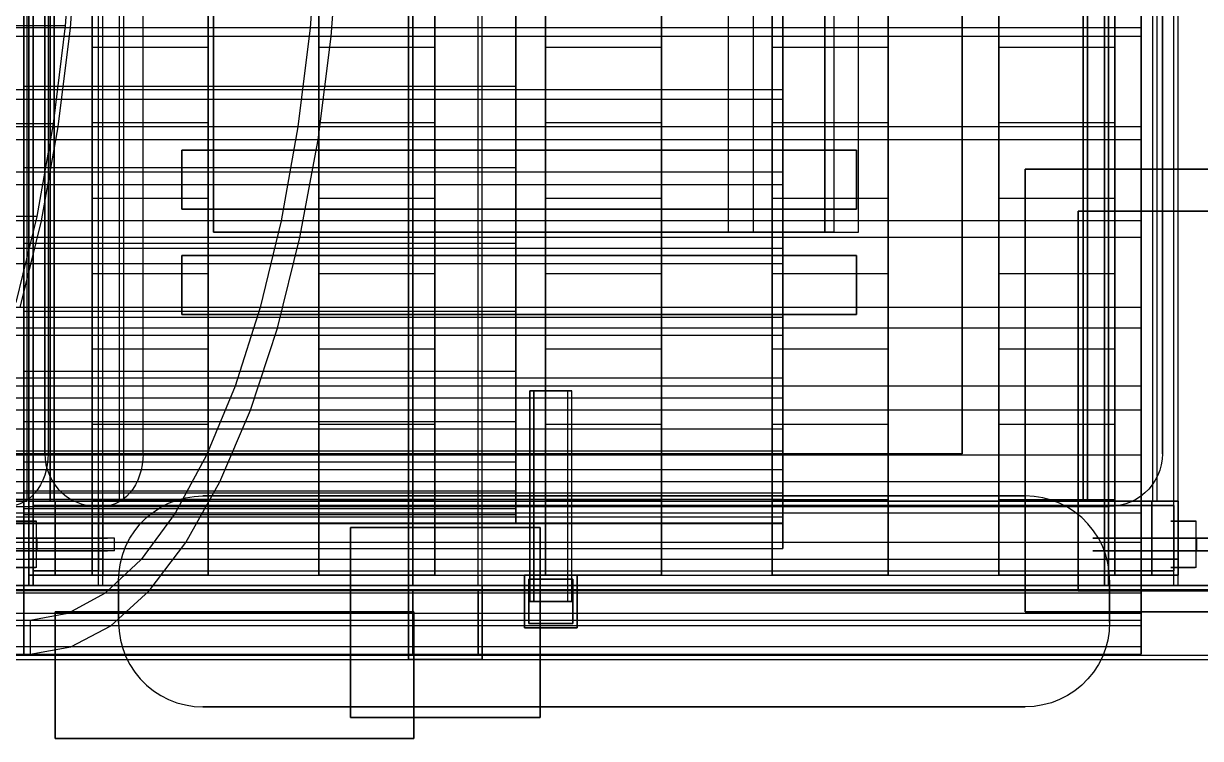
# Model space of a CAD drawing. Header units: millimetres. Extents: x -780 to 1354, y -435 to 425.
# Drawn here: x 0 to 558, y -435 to -96 of the extents above; entities that cross this region are included whole.
import ezdxf

# ---------------------------------------------------------------- set-up
doc = ezdxf.new("R2010")
doc.units = ezdxf.units.MM
for name, color, linetype in [('B01', 7, 'Continuous'), ('B11', 7, 'Continuous'), ('B210', 7, 'Continuous'), ('B310', 7, 'Continuous'), ('B400', 7, 'Continuous'), ('B410', 7, 'Continuous'), ('B50', 7, 'Continuous'), ('B51', 7, 'Continuous'), ('B61', 7, 'Continuous'), ('B62', 7, 'Continuous'), ('C1', 7, 'Continuous'), ('C2', 7, 'Continuous'), ('C40', 7, 'Continuous'), ('D00', 7, 'Continuous'), ('D10', 7, 'Continuous'), ('D20', 7, 'Continuous'), ('D21', 7, 'Continuous'), ('D22', 7, 'Continuous'), ('D23', 7, 'Continuous'), ('E09', 7, 'Continuous'), ('E10', 7, 'Continuous'), ('E11', 7, 'Continuous'), ('EH0', 7, 'Continuous'), ('EH3', 7, 'Continuous'), ('H000', 7, 'Continuous'), ('H010', 7, 'Continuous'), ('H100', 7, 'Continuous'), ('H110', 7, 'Continuous'), ('R021', 7, 'Continuous'), ('R200', 7, 'Continuous'), ('S010', 7, 'Continuous'), ('S020', 7, 'Continuous'), ('S021', 7, 'Continuous'), ('S1000', 7, 'Continuous'), ('S1001', 7, 'Continuous'), ('S1002', 7, 'Continuous'), ('S1003', 7, 'Continuous'), ('S1004', 7, 'Continuous'), ('S200', 7, 'Continuous')]:
    doc.layers.add(name, color=color, linetype=linetype)

msp = doc.modelspace()

# ---------------------------------------------------------------- linework, layer by layer
at = {"layer": 'B01'}
for points in [[(1280, -362.5), (-780, -362.5)], [(-780, -362.5), (1280, -362.5)], [(1280, -364.5), (-780, -364.5)], [(-780, -364.5), (1280, -364.5)], [(-780, -395.5), (1280, -395.5)], [(-780, -395.5), (1280, -395.5)], [(-780, -397.5), (1280, -397.5)], [(-780, -397.5), (1280, -397.5)]]:
    msp.add_lwpolyline(points, dxfattribs=at)
at = {"layer": 'B11'}
for points in [[(182.5, 362.5), (182.5, -362.5)], [(182.5, -362.5), (182.5, 362.5)], [(184.5, 362.5), (184.5, -362.5)], [(184.5, -362.5), (184.5, 362.5)], [(215.5, -362.5), (215.5, 362.5)], [(215.5, -362.5), (215.5, 362.5)], [(217.5, -362.5), (217.5, 362.5)], [(217.5, -362.5), (217.5, 362.5)], [(182.5, -362.5), (182.5, -362.5)], [(182.5, -362.5), (217.5, -362.5)], [(217.5, -362.5), (182.5, -362.5)], [(184.5, -362.5), (215.5, -362.5)], [(215.5, -362.5), (184.5, -362.5)], [(184.5, -362.5), (184.5, -362.5)], [(215.5, -362.5), (215.5, -362.5)], [(217.5, -362.5), (217.5, -362.5)]]:
    msp.add_lwpolyline(points, dxfattribs=at)
at = {"layer": 'B210'}
for points in [[(182.5, -362.5), (182.5, -362.5)], [(217.5, -362.5), (182.5, -362.5)], [(182.5, -362.5), (217.5, -362.5)], [(182.5, -362.5), (182.5, -397.5)], [(182.5, -397.5), (182.5, -362.5)], [(217.5, -362.5), (217.5, -362.5)], [(217.5, -397.5), (217.5, -362.5)], [(217.5, -362.5), (217.5, -397.5)], [(184.5, -364.5), (184.5, -364.5)], [(184.5, -395.5), (184.5, -364.5)], [(184.5, -364.5), (184.5, -395.5)], [(184.5, -364.5), (215.5, -364.5)], [(215.5, -364.5), (184.5, -364.5)], [(215.5, -364.5), (215.5, -364.5)], [(215.5, -364.5), (215.5, -395.5)], [(215.5, -395.5), (215.5, -364.5)], [(184.5, -395.5), (184.5, -395.5)], [(215.5, -395.5), (184.5, -395.5)], [(184.5, -395.5), (215.5, -395.5)], [(215.5, -395.5), (215.5, -395.5)], [(182.5, -397.5), (182.5, -397.5)], [(182.5, -397.5), (217.5, -397.5)], [(217.5, -397.5), (182.5, -397.5)], [(217.5, -397.5), (217.5, -397.5)]]:
    msp.add_lwpolyline(points, dxfattribs=at)
at = {"layer": 'B310'}
for points in [[(155, -425), (155, -335)], [(155, -335), (155, -335)], [(155, -335), (155, -425)], [(245, -335), (155, -335)], [(155, -335), (245, -335)], [(245, -335), (245, -425)], [(245, -335), (245, -335)], [(245, -425), (245, -335)], [(155, -425), (155, -425)], [(155, -425), (245, -425)], [(245, -425), (155, -425)], [(245, -425), (245, -425)]]:
    msp.add_lwpolyline(points, dxfattribs=at)
at = {"layer": 'B400'}
for points in [[(2.5, -322.5), (2.5, -322.5)], [(37.5, -322.5), (2.5, -322.5)], [(2.5, -322.5), (37.5, -322.5)], [(2.5, -322.5), (2.5, -357.5)], [(2.5, -357.5), (2.5, -322.5)], [(37.5, -322.5), (37.5, -322.5)], [(37.5, -357.5), (37.5, -322.5)], [(37.5, -322.5), (37.5, -357.5)], [(4.5, -324.5), (4.5, -324.5)], [(4.5, -355.5), (4.5, -324.5)], [(4.5, -324.5), (4.5, -355.5)], [(4.5, -324.5), (35.5, -324.5)], [(35.5, -324.5), (4.5, -324.5)], [(35.5, -324.5), (35.5, -324.5)], [(35.5, -324.5), (35.5, -355.5)], [(35.5, -355.5), (35.5, -324.5)], [(4.5, -355.5), (4.5, -355.5)], [(35.5, -355.5), (4.5, -355.5)], [(4.5, -355.5), (35.5, -355.5)], [(35.5, -355.5), (35.5, -355.5)], [(2.5, -357.5), (2.5, -357.5)], [(2.5, -357.5), (37.5, -357.5)], [(37.5, -357.5), (2.5, -357.5)], [(37.5, -357.5), (37.5, -357.5)]]:
    msp.add_lwpolyline(points, dxfattribs=at)
at = {"layer": 'B410'}
for points in [[(512.5, -322.5), (512.5, -322.5)], [(547.5, -322.5), (512.5, -322.5)], [(512.5, -322.5), (547.5, -322.5)], [(512.5, -322.5), (512.5, -357.5)], [(512.5, -357.5), (512.5, -322.5)], [(547.5, -322.5), (547.5, -322.5)], [(547.5, -357.5), (547.5, -322.5)], [(547.5, -322.5), (547.5, -357.5)], [(514.5, -324.5), (514.5, -324.5)], [(514.5, -355.5), (514.5, -324.5)], [(514.5, -324.5), (514.5, -355.5)], [(514.5, -324.5), (545.5, -324.5)], [(545.5, -324.5), (514.5, -324.5)], [(545.5, -324.5), (545.5, -324.5)], [(545.5, -324.5), (545.5, -355.5)], [(545.5, -355.5), (545.5, -324.5)], [(514.5, -355.5), (514.5, -355.5)], [(545.5, -355.5), (514.5, -355.5)], [(514.5, -355.5), (545.5, -355.5)], [(545.5, -355.5), (545.5, -355.5)], [(512.5, -357.5), (512.5, -357.5)], [(512.5, -357.5), (547.5, -357.5)], [(547.5, -357.5), (512.5, -357.5)], [(547.5, -357.5), (547.5, -357.5)]]:
    msp.add_lwpolyline(points, dxfattribs=at)
at = {"layer": 'B50'}
for points in [[(2.5, 350), (2.5, -350)], [(2.5, -350), (2.5, 350)], [(4.5, 350), (4.5, -350)], [(4.5, -350), (4.5, 350)], [(35.5, -350), (35.5, 350)], [(35.5, -350), (35.5, 350)], [(37.5, -350), (37.5, 350)], [(37.5, -350), (37.5, 350)], [(2.5, -350), (2.5, -350)], [(2.5, -350), (37.5, -350)], [(37.5, -350), (2.5, -350)], [(4.5, -350), (35.5, -350)], [(35.5, -350), (4.5, -350)], [(4.5, -350), (4.5, -350)], [(35.5, -350), (35.5, -350)], [(37.5, -350), (37.5, -350)]]:
    msp.add_lwpolyline(points, dxfattribs=at)
at = {"layer": 'B51'}
for points in [[(512.5, 350), (512.5, -350)], [(512.5, -350), (512.5, 350)], [(514.5, 350), (514.5, -350)], [(514.5, -350), (514.5, 350)], [(545.5, -350), (545.5, 350)], [(545.5, -350), (545.5, 350)], [(547.5, -350), (547.5, 350)], [(547.5, -350), (547.5, 350)], [(512.5, -350), (512.5, -350)], [(512.5, -350), (547.5, -350)], [(547.5, -350), (512.5, -350)], [(514.5, -350), (545.5, -350)], [(545.5, -350), (514.5, -350)], [(514.5, -350), (514.5, -350)], [(545.5, -350), (545.5, -350)], [(547.5, -350), (547.5, -350)]]:
    msp.add_lwpolyline(points, dxfattribs=at)
at = {"layer": 'B61'}
for points in [[(2.5, 362.5), (2.5, -362.5)], [(2.5, -362.5), (2.5, 362.5)], [(4.5, 362.5), (4.5, -362.5)], [(4.5, -362.5), (4.5, 362.5)], [(35.5, -362.5), (35.5, 362.5)], [(35.5, -362.5), (35.5, 362.5)], [(37.5, -362.5), (37.5, 362.5)], [(37.5, -362.5), (37.5, 362.5)], [(2.5, -362.5), (2.5, -362.5)], [(2.5, -362.5), (37.5, -362.5)], [(37.5, -362.5), (2.5, -362.5)], [(4.5, -362.5), (35.5, -362.5)], [(35.5, -362.5), (4.5, -362.5)], [(4.5, -362.5), (4.5, -362.5)], [(35.5, -362.5), (35.5, -362.5)], [(37.5, -362.5), (37.5, -362.5)]]:
    msp.add_lwpolyline(points, dxfattribs=at)
at = {"layer": 'B62'}
for points in [[(512.5, 362.5), (512.5, -362.5)], [(512.5, -362.5), (512.5, 362.5)], [(514.5, 362.5), (514.5, -362.5)], [(514.5, -362.5), (514.5, 362.5)], [(545.5, -362.5), (545.5, 362.5)], [(545.5, -362.5), (545.5, 362.5)], [(547.5, -362.5), (547.5, 362.5)], [(547.5, -362.5), (547.5, 362.5)], [(512.5, -362.5), (512.5, -362.5)], [(512.5, -362.5), (547.5, -362.5)], [(547.5, -362.5), (512.5, -362.5)], [(514.5, -362.5), (545.5, -362.5)], [(545.5, -362.5), (514.5, -362.5)], [(514.5, -362.5), (514.5, -362.5)], [(545.5, -362.5), (545.5, -362.5)], [(547.5, -362.5), (547.5, -362.5)]]:
    msp.add_lwpolyline(points, dxfattribs=at)
at = {"layer": 'C1'}
for points in [[(139.37, -49.47), (135.86, -98.09)], [(145.8, -102.23), (149.57, -51.56)], [(135.86, -98.09), (-377.39, -98.09)], [(135.86, -98.09), (130.08, -145.04)], [(145.8, -102.23), (-367.45, -102.23)], [(139.58, -151.16), (145.8, -102.23)], [(130.08, -145.04), (-383.17, -145.04)], [(130.08, -145.04), (122.12, -189.5)], [(139.58, -151.16), (-373.67, -151.16)], [(131.03, -197.5), (139.58, -151.16)], [(122.12, -189.5), (-391.13, -189.5)], [(122.12, -189.5), (112.13, -230.72)], [(131.03, -197.5), (-382.22, -197.5)], [(120.29, -240.46), (131.03, -197.5)], [(112.13, -230.72), (-401.12, -230.72)], [(112.13, -230.72), (100.26, -267.99)], [(120.29, -240.46), (-392.96, -240.46)], [(107.53, -279.31), (120.29, -240.46)], [(100.26, -267.99), (-412.99, -267.99)], [(100.26, -267.99), (86.73, -300.68)], [(107.53, -279.31), (-405.72, -279.31)], [(93, -313.37), (107.53, -279.31)], [(86.73, -300.68), (-426.52, -300.68)], [(86.73, -300.68), (71.77, -328.22)], [(93, -313.37), (-420.25, -313.37)], [(76.92, -342.08), (93, -313.37)], [(71.77, -328.22), (-441.48, -328.22)], [(71.77, -328.22), (55.64, -350.15)], [(76.92, -342.08), (-436.33, -342.08)], [(59.57, -364.93), (76.92, -342.08)], [(55.64, -350.15), (-457.61, -350.15)], [(55.64, -350.15), (38.6, -366.09)], [(38.6, -366.09), (-474.65, -366.09)], [(59.57, -364.93), (-453.68, -364.93)], [(38.6, -366.09), (20.95, -375.76)], [(41.26, -381.54), (59.57, -364.93)], [(3, -379), (-510.25, -379)], [(20.95, -375.76), (-492.3, -375.76)], [(20.95, -375.76), (3, -379)], [(3, -379), (3, -395)], [(41.26, -381.54), (-471.99, -381.54)], [(22.29, -391.62), (41.26, -381.54)], [(-510.25, -395), (3, -395)], [(22.29, -391.62), (-490.96, -391.62)], [(3, -395), (22.29, -391.62)]]:
    msp.add_lwpolyline(points, dxfattribs=at)
at = {"layer": 'C2'}
for points in [[(0, -98.09), (0, -49.47)], [(530, -49.47), (530, -98.09)], [(0, -51.56), (0, -102.23)], [(530, -102.23), (530, -51.56)], [(530, -98.09), (0, -98.09)], [(0, -145.04), (0, -98.09)], [(530, -98.09), (530, -145.04)], [(530, -102.23), (0, -102.23)], [(0, -102.23), (0, -151.16)], [(530, -151.16), (530, -102.23)], [(530, -145.04), (0, -145.04)], [(0, -189.5), (0, -145.04)], [(530, -145.04), (530, -189.5)], [(530, -151.16), (0, -151.16)], [(0, -151.16), (0, -197.5)], [(530, -197.5), (530, -151.16)], [(530, -189.5), (0, -189.5)], [(0, -230.72), (0, -189.5)], [(530, -189.5), (530, -230.72)], [(530, -197.5), (0, -197.5)], [(0, -197.5), (0, -240.46)], [(530, -240.46), (530, -197.5)], [(530, -230.72), (0, -230.72)], [(0, -267.99), (0, -230.72)], [(530, -230.72), (530, -267.99)], [(530, -240.46), (0, -240.46)], [(0, -240.46), (0, -279.31)], [(530, -279.31), (530, -240.46)], [(530, -267.99), (0, -267.99)], [(0, -300.68), (0, -267.99)], [(530, -267.99), (530, -300.68)], [(530, -279.31), (0, -279.31)], [(0, -279.31), (0, -313.37)], [(530, -313.37), (530, -279.31)], [(530, -300.68), (0, -300.68)], [(0, -328.22), (0, -300.68)], [(530, -300.68), (530, -328.22)], [(530, -313.37), (0, -313.37)], [(0, -313.37), (0, -342.08)], [(530, -342.08), (530, -313.37)], [(530, -328.22), (0, -328.22)], [(0, -350.15), (0, -328.22)], [(530, -328.22), (530, -350.15)], [(530, -342.08), (0, -342.08)], [(0, -342.08), (0, -364.93)], [(530, -364.93), (530, -342.08)], [(530, -350.15), (0, -350.15)], [(0, -366.09), (0, -350.15)], [(530, -350.15), (530, -366.09)], [(530, -364.93), (0, -364.93)], [(0, -364.93), (0, -381.54)], [(530, -366.09), (0, -366.09)], [(0, -375.76), (0, -366.09)], [(530, -381.54), (530, -364.93)], [(530, -366.09), (530, -375.76)], [(530, -375.76), (0, -375.76)], [(0, -379), (0, -375.76)], [(530, -379), (0, -379)], [(0, -395), (0, -379)], [(530, -375.76), (530, -379)], [(530, -379), (530, -395)], [(530, -381.54), (0, -381.54)], [(0, -381.54), (0, -391.62)], [(530, -391.62), (530, -381.54)], [(530, -391.62), (0, -391.62)], [(0, -391.62), (0, -395)], [(0, -395), (530, -395)], [(530, -395), (530, -391.62)]]:
    msp.add_lwpolyline(points, dxfattribs=at)
at = {"layer": 'C40'}
for points in [[(45, -360), (45.22, -355.82), (45.87, -351.68), (46.96, -347.64), (48.46, -343.73), (50.36, -340), (52.64, -336.49), (55.27, -333.23), (58.23, -330.27), (61.49, -327.64), (65, -325.36), (68.73, -323.46), (72.64, -321.96), (76.68, -320.87), (80.82, -320.22), (85, -320)], [(45, -360), (45.22, -355.82), (45.87, -351.68), (46.96, -347.64), (48.46, -343.73), (50.36, -340), (52.64, -336.49), (55.27, -333.23), (58.23, -330.27), (61.49, -327.64), (65, -325.36), (68.73, -323.46), (72.64, -321.96), (76.68, -320.87), (80.82, -320.22), (85, -320)], [(475, -320), (85, -320)], [(85, -320), (85, -320)], [(85, -320), (475, -320)], [(515, -360), (514.78, -355.82), (514.13, -351.68), (513.04, -347.64), (511.54, -343.73), (509.64, -340), (507.36, -336.49), (504.73, -333.23), (501.77, -330.27), (498.51, -327.64), (495, -325.36), (491.27, -323.46), (487.36, -321.96), (483.32, -320.87), (479.18, -320.22), (475, -320)], [(515, -360), (514.78, -355.82), (514.13, -351.68), (513.04, -347.64), (511.54, -343.73), (509.64, -340), (507.36, -336.49), (504.73, -333.23), (501.77, -330.27), (498.51, -327.64), (495, -325.36), (491.27, -323.46), (487.36, -321.96), (483.32, -320.87), (479.18, -320.22), (475, -320)], [(475, -320), (475, -320)], [(45, -380), (45, -360)], [(45, -360), (45, -360)], [(45, -360), (45, -380)], [(515, -380), (515, -360)], [(515, -360), (515, -380)], [(515, -360), (515, -360)], [(45, -380), (45, -380)], [(45, -380), (45.22, -384.18), (45.87, -388.32), (46.96, -392.36), (48.46, -396.27), (50.36, -400), (52.64, -403.51), (55.27, -406.77), (58.23, -409.73), (61.49, -412.36), (65, -414.64), (68.73, -416.54), (72.64, -418.04), (76.68, -419.13), (80.82, -419.78), (85, -420)], [(45, -380), (45.22, -384.18), (45.87, -388.32), (46.96, -392.36), (48.46, -396.27), (50.36, -400), (52.64, -403.51), (55.27, -406.77), (58.23, -409.73), (61.49, -412.36), (65, -414.64), (68.73, -416.54), (72.64, -418.04), (76.68, -419.13), (80.82, -419.78), (85, -420)], [(515, -380), (514.78, -384.18), (514.13, -388.32), (513.04, -392.36), (511.54, -396.27), (509.64, -400), (507.36, -403.51), (504.73, -406.77), (501.77, -409.73), (498.51, -412.36), (495, -414.64), (491.27, -416.54), (487.36, -418.04), (483.32, -419.13), (479.18, -419.78), (475, -420)], [(515, -380), (514.78, -384.18), (514.13, -388.32), (513.04, -392.36), (511.54, -396.27), (509.64, -400), (507.36, -403.51), (504.73, -406.77), (501.77, -409.73), (498.51, -412.36), (495, -414.64), (491.27, -416.54), (487.36, -418.04), (483.32, -419.13), (479.18, -419.78), (475, -420)], [(515, -380), (515, -380)], [(85, -420), (475, -420)], [(85, -420), (85, -420)], [(475, -420), (85, -420)], [(475, -420), (475, -420)]]:
    msp.add_lwpolyline(points, dxfattribs=at)
at = {"layer": 'D00'}
for points in [[(237.5, -357.5), (237.5, -357.5)], [(262.5, -357.5), (237.5, -357.5)], [(237.5, -357.5), (262.5, -357.5)], [(237.5, -357.5), (237.5, -382.5)], [(237.5, -382.5), (237.5, -357.5)], [(239.5, -359.5), (239.5, -359.5)], [(239.5, -380.5), (239.5, -359.5)], [(239.5, -359.5), (239.5, -380.5)], [(239.5, -359.5), (260.5, -359.5)], [(260.5, -359.5), (239.5, -359.5)], [(260.5, -359.5), (260.5, -359.5)], [(260.5, -359.5), (260.5, -380.5)], [(260.5, -380.5), (260.5, -359.5)], [(262.5, -357.5), (262.5, -357.5)], [(262.5, -382.5), (262.5, -357.5)], [(262.5, -357.5), (262.5, -382.5)], [(237.5, -382.5), (237.5, -382.5)], [(237.5, -382.5), (262.5, -382.5)], [(262.5, -382.5), (237.5, -382.5)], [(239.5, -380.5), (239.5, -380.5)], [(260.5, -380.5), (239.5, -380.5)], [(239.5, -380.5), (260.5, -380.5)], [(260.5, -380.5), (260.5, -380.5)], [(262.5, -382.5), (262.5, -382.5)]]:
    msp.add_lwpolyline(points, dxfattribs=at)
at = {"layer": 'D10'}
for points in [[(240, -270.1), (240, -370)], [(240, -370), (240, -270.1)], [(240, -270.1), (240, -270.1)], [(260, -270.1), (240, -270.1)], [(240, -270.1), (260, -270.1)], [(242, -270.1), (242, -370)], [(258, -270.1), (242, -270.1)], [(242, -370), (242, -270.1)], [(242, -270.1), (258, -270.1)], [(242, -270.1), (242, -270.1)], [(258, -370), (258, -270.1)], [(258, -370), (258, -270.1)], [(258, -270.1), (258, -270.1)], [(260, -370), (260, -270.1)], [(260, -370), (260, -270.1)], [(260, -270.1), (260, -270.1)], [(240, -370), (240, -370)], [(240, -370), (260, -370)], [(260, -370), (240, -370)], [(242, -370), (258, -370)], [(258, -370), (242, -370)], [(242, -370), (242, -370)], [(258, -370), (258, -370)], [(260, -370), (260, -370)]]:
    msp.add_lwpolyline(points, dxfattribs=at)
at = {"layer": 'D20'}
for points in [[(445, -300), (445, 300)], [(445, 300), (445, -300)], [(75, -184), (75, -156)], [(75, -156), (395, -156)], [(75, -156), (75, -184)], [(395, -156), (75, -156)], [(75, -156), (75, -156)], [(395, -156), (395, -184)], [(395, -184), (395, -156)], [(395, -156), (395, -156)], [(395, -184), (75, -184)], [(75, -184), (395, -184)], [(75, -184), (75, -184)], [(395, -184), (395, -184)], [(75, -234), (75, -206)], [(75, -206), (395, -206)], [(75, -206), (75, -234)], [(395, -206), (75, -206)], [(75, -206), (75, -206)], [(395, -206), (395, -234)], [(395, -234), (395, -206)], [(395, -206), (395, -206)], [(395, -234), (75, -234)], [(75, -234), (395, -234)], [(75, -234), (75, -234)], [(395, -234), (395, -234)], [(-15, -300), (445, -300)], [(445, -300), (-15, -300)], [(445, -300), (445, -300)]]:
    msp.add_lwpolyline(points, dxfattribs=at)
at = {"layer": 'D21'}
for points in [[(90, -195), (90, 195)], [(90, 195), (90, -195)], [(380, 195), (380, -195)], [(380, -195), (380, 195)], [(90, -195), (90, -195)], [(90, -195), (380, -195)], [(380, -195), (90, -195)], [(380, -195), (380, -195)]]:
    msp.add_lwpolyline(points, dxfattribs=at)
at = {"layer": 'D22'}
for points in [[(334.23, -195), (334.23, 195)], [(345.97, 195), (345.97, -195)], [(384.13, 195), (384.13, -195)], [(395.87, -195), (395.87, 195)], [(384.13, -195), (334.23, -195)], [(345.97, -195), (334.23, -195)], [(345.97, -195), (395.87, -195)], [(384.13, -195), (395.87, -195)]]:
    msp.add_lwpolyline(points, dxfattribs=at)
at = {"layer": 'D23'}
for points in [[(360, -86.19), (360, -127.43)], [(360, -132.03), (360, -89.29)], [(360, -127.43), (-20, -127.43)], [(360, -127.43), (360, -166.5)], [(360, -132.03), (-20, -132.03)], [(360, -172.5), (360, -132.03)], [(360, -166.5), (-20, -166.5)], [(360, -166.5), (360, -202.72)], [(360, -172.5), (-20, -172.5)], [(360, -210.02), (360, -172.5)], [(360, -202.72), (-20, -202.72)], [(360, -202.72), (360, -235.47)], [(360, -210.02), (-20, -210.02)], [(360, -243.95), (360, -210.02)], [(360, -235.47), (-20, -235.47)], [(360, -235.47), (360, -264.19)], [(360, -243.95), (-20, -243.95)], [(360, -273.71), (360, -243.95)], [(360, -264.19), (-20, -264.19)], [(360, -264.19), (360, -288.39)], [(360, -273.71), (-20, -273.71)], [(360, -298.78), (360, -273.71)], [(360, -288.39), (-20, -288.39)], [(360, -288.39), (360, -307.65)], [(360, -298.78), (-20, -298.78)], [(360, -318.74), (360, -298.78)], [(360, -307.65), (-20, -307.65)], [(360, -307.65), (360, -321.65)], [(360, -318.74), (-20, -318.74)], [(360, -321.65), (-20, -321.65)], [(360, -333.24), (360, -318.74)], [(360, -321.65), (360, -330.15)], [(360, -330.15), (-20, -330.15)], [(360, -333), (-20, -333)], [(360, -333.24), (-20, -333.24)], [(360, -330.15), (360, -333)], [(360, -333), (360, -345)], [(360, -342.05), (360, -333.24)], [(360, -342.05), (-20, -342.05)], [(-20, -345), (360, -345)], [(360, -345), (360, -342.05)]]:
    msp.add_lwpolyline(points, dxfattribs=at)
at = {"layer": 'E09'}
for points in [[(475, -375), (475, -165)], [(475, -165), (475, -165)], [(475, -165), (475, -375)], [(825, -165), (475, -165)], [(475, -165), (825, -165)], [(475, -375), (475, -375)], [(475, -375), (825, -375)], [(825, -375), (475, -375)]]:
    msp.add_lwpolyline(points, dxfattribs=at)
at = {"layer": 'E10'}
for points in [[(500, -365), (500, -185)], [(500, -185), (500, -185)], [(500, -185), (500, -365)], [(800, -185), (500, -185)], [(500, -185), (800, -185)], [(500, -365), (500, -365)], [(500, -365), (800, -365)], [(800, -365), (500, -365)]]:
    msp.add_lwpolyline(points, dxfattribs=at)
at = {"layer": 'E11'}
for points in [[(15, -435), (15, -375)], [(15, -375), (15, -375)], [(15, -375), (15, -435)], [(185, -375), (15, -375)], [(15, -375), (185, -375)], [(185, -375), (185, -435)], [(185, -375), (185, -375)], [(185, -435), (185, -375)], [(15, -435), (15, -435)], [(15, -435), (185, -435)], [(185, -435), (15, -435)], [(185, -435), (185, -435)]]:
    msp.add_lwpolyline(points, dxfattribs=at)
at = {"layer": 'EH0'}
for points in [[(23.09, -48.95), (19.65, -97.06)], [(22.13, -98.09), (25.64, -49.47)], [(19.65, -97.06), (-303.26, -97.06)], [(22.13, -98.09), (-300.78, -98.09)], [(19.65, -97.06), (13.97, -143.51)], [(16.35, -145.04), (22.13, -98.09)], [(13.97, -143.51), (-308.94, -143.51)], [(16.35, -145.04), (-306.56, -145.04)], [(13.97, -143.51), (6.16, -187.5)], [(8.39, -189.5), (16.35, -145.04)], [(6.16, -187.5), (-316.75, -187.5)], [(8.39, -189.5), (-314.52, -189.5)], [(6.16, -187.5), (-3.65, -228.29)], [(-1.61, -230.72), (8.39, -189.5)]]:
    msp.add_lwpolyline(points, dxfattribs=at)
at = {"layer": 'EH3'}
for points in [[(0, -125.9), (0, -85.15)], [(0, -86.19), (0, -127.43)], [(233.36, -85.15), (233.36, -125.9)], [(233.36, -127.43), (233.36, -86.19)], [(233.36, -125.9), (0, -125.9)], [(0, -164.5), (0, -125.9)], [(233.36, -127.43), (0, -127.43)], [(0, -127.43), (0, -166.5)], [(233.36, -125.9), (233.36, -164.5)], [(233.36, -166.5), (233.36, -127.43)], [(233.36, -164.5), (0, -164.5)], [(0, -200.28), (0, -164.5)], [(233.36, -166.5), (0, -166.5)], [(0, -166.5), (0, -202.72)], [(233.36, -164.5), (233.36, -200.28)], [(233.36, -202.72), (233.36, -166.5)], [(233.36, -200.28), (0, -200.28)], [(0, -232.64), (0, -200.28)], [(233.36, -200.28), (233.36, -232.64)], [(233.36, -202.72), (0, -202.72)], [(0, -202.72), (0, -235.47)], [(233.36, -235.47), (233.36, -202.72)], [(233.36, -232.64), (0, -232.64)], [(0, -261.01), (0, -232.64)], [(233.36, -232.64), (233.36, -261.01)], [(233.36, -235.47), (0, -235.47)], [(0, -235.47), (0, -264.19)], [(233.36, -264.19), (233.36, -235.47)], [(233.36, -261.01), (0, -261.01)], [(0, -284.92), (0, -261.01)], [(233.36, -261.01), (233.36, -284.92)], [(233.36, -264.19), (0, -264.19)], [(0, -264.19), (0, -288.39)], [(233.36, -288.39), (233.36, -264.19)], [(233.36, -284.92), (0, -284.92)], [(0, -303.96), (0, -284.92)], [(233.36, -288.39), (0, -288.39)], [(0, -288.39), (0, -307.65)], [(233.36, -284.92), (233.36, -303.96)], [(233.36, -307.65), (233.36, -288.39)], [(233.36, -303.96), (0, -303.96)], [(0, -317.79), (0, -303.96)], [(233.36, -303.96), (233.36, -317.79)], [(233.36, -307.65), (0, -307.65)], [(0, -307.65), (0, -321.65)], [(233.36, -321.65), (233.36, -307.65)], [(233.36, -317.79), (0, -317.79)], [(0, -326.19), (0, -317.79)], [(233.36, -317.79), (233.36, -326.19)], [(233.36, -321.65), (0, -321.65)], [(0, -321.65), (0, -330.15)], [(233.36, -330.15), (233.36, -321.65)], [(233.36, -326.19), (0, -326.19)], [(0, -329), (0, -326.19)], [(233.36, -329), (0, -329)], [(0, -333), (0, -329)], [(233.36, -326.19), (233.36, -329)], [(233.36, -329), (233.36, -333)], [(233.36, -330.15), (0, -330.15)], [(0, -330.15), (0, -333)], [(0, -333), (233.36, -333)], [(233.36, -333), (233.36, -330.15)]]:
    msp.add_lwpolyline(points, dxfattribs=at)
at = {"layer": 'H000'}
for points in [[(43, -340), (39.73, -340), (30.41, -340), (16.46, -340), (0, -340), (-16.46, -340), (-30.41, -340), (-39.73, -340), (-43, -340), (-39.73, -340), (-30.41, -340), (-16.46, -340), (0, -340), (16.46, -340), (30.41, -340), (39.73, -340)], [(6.2, -340), (5.73, -340), (4.38, -340), (2.37, -340), (0, -340), (-2.37, -340), (-4.38, -340), (-5.73, -340), (-6.2, -340), (-5.73, -340), (-4.38, -340), (-2.37, -340), (0, -340), (2.37, -340), (4.38, -340), (5.73, -340)], [(6.2, -340), (6.2, -346)], [(43, -346), (43, -340)], [(43, -346), (39.73, -346), (30.41, -346), (16.46, -346), (0, -346), (-16.46, -346), (-30.41, -346), (-39.73, -346), (-43, -346), (-39.73, -346), (-30.41, -346), (-16.46, -346), (0, -346), (16.46, -346), (30.41, -346), (39.73, -346)], [(6.2, -346), (5.73, -346), (4.38, -346), (2.37, -346), (0, -346), (-2.37, -346), (-4.38, -346), (-5.73, -346), (-6.2, -346), (-5.73, -346), (-4.38, -346), (-2.37, -346), (0, -346), (2.37, -346), (4.38, -346), (5.73, -346)]]:
    msp.add_lwpolyline(points, dxfattribs=at)
at = {"layer": 'H010'}
for points in [[(593, -340), (589.73, -340), (580.41, -340), (566.46, -340), (550, -340), (533.54, -340), (519.59, -340), (510.27, -340), (507, -340), (510.27, -340), (519.59, -340), (533.54, -340), (550, -340), (566.46, -340), (580.41, -340), (589.73, -340)], [(556.2, -340), (555.73, -340), (554.38, -340), (552.37, -340), (550, -340), (547.63, -340), (545.62, -340), (544.27, -340), (543.8, -340), (544.27, -340), (545.62, -340), (547.63, -340), (550, -340), (552.37, -340), (554.38, -340), (555.73, -340)], [(556.2, -340), (556.2, -346)], [(593, -346), (589.73, -346), (580.41, -346), (566.46, -346), (550, -346), (533.54, -346), (519.59, -346), (510.27, -346), (507, -346), (510.27, -346), (519.59, -346), (533.54, -346), (550, -346), (566.46, -346), (580.41, -346), (589.73, -346)], [(556.2, -346), (555.73, -346), (554.38, -346), (552.37, -346), (550, -346), (547.63, -346), (545.62, -346), (544.27, -346), (543.8, -346), (544.27, -346), (545.62, -346), (547.63, -346), (550, -346), (552.37, -346), (554.38, -346), (555.73, -346)]]:
    msp.add_lwpolyline(points, dxfattribs=at)
at = {"layer": 'H100'}
for points in [[(6, -332), (5.54, -332), (4.24, -332), (2.3, -332), (0, -332), (-2.3, -332), (-4.24, -332), (-5.54, -332), (-6, -332), (-5.54, -332), (-4.24, -332), (-2.3, -332), (0, -332), (2.3, -332), (4.24, -332), (5.54, -332)], [(6, -354), (6, -332)], [(6, -354), (5.54, -354), (4.24, -354), (2.3, -354), (0, -354), (-2.3, -354), (-4.24, -354), (-5.54, -354), (-6, -354), (-5.54, -354), (-4.24, -354), (-2.3, -354), (0, -354), (2.3, -354), (4.24, -354), (5.54, -354)]]:
    msp.add_lwpolyline(points, dxfattribs=at)
at = {"layer": 'H110'}
for points in [[(556, -332), (555.54, -332), (554.24, -332), (552.3, -332), (550, -332), (547.7, -332), (545.76, -332), (544.46, -332), (544, -332), (544.46, -332), (545.76, -332), (547.7, -332), (550, -332), (552.3, -332), (554.24, -332), (555.54, -332)], [(556, -354), (556, -332)], [(556, -354), (555.54, -354), (554.24, -354), (552.3, -354), (550, -354), (547.7, -354), (545.76, -354), (544.46, -354), (544, -354), (544.46, -354), (545.76, -354), (547.7, -354), (550, -354), (552.3, -354), (554.24, -354), (555.54, -354)]]:
    msp.add_lwpolyline(points, dxfattribs=at)
at = {"layer": 'R021'}
for points in [[(1.67, -322.5), (1.67, 322.5)], [(-25.14, -322.5), (1.67, -322.5)], [(1.67, -322.5), (-20.82, -322.5)]]:
    msp.add_lwpolyline(points, dxfattribs=at)
at = {"layer": 'R200'}
for points in [[(11.62, 300), (11.62, -300)], [(56.62, -300), (56.62, 300)], [(11.62, -300), (11.52, -302.61), (11.2, -305.2), (10.69, -307.73), (9.97, -310.17), (9.06, -312.5), (7.97, -314.69), (6.7, -316.73), (5.29, -318.58), (3.73, -320.23), (2.05, -321.65), (0.26, -322.84), (-1.61, -323.78), (-3.55, -324.45), (-5.53, -324.86), (-7.53, -325)], [(11.62, -300), (56.62, -300)], [(56.62, -300), (56.51, -302.61), (56.2, -305.2), (55.68, -307.73), (54.96, -310.17), (54.05, -312.5), (52.96, -314.69), (51.7, -316.73), (50.28, -318.58), (48.72, -320.23), (47.04, -321.65), (45.26, -322.84), (43.39, -323.78), (41.45, -324.45), (39.47, -324.86), (37.47, -325)], [(-560.05, -325), (37.47, -325)], [(-7.53, -325), (37.47, -325)]]:
    msp.add_lwpolyline(points, dxfattribs=at)
at = {"layer": 'S010'}
for points in [[(535, -322.5), (15, -322.5)], [(15, -322.5), (535, -322.5)], [(15, -322.5), (15, -322.5)], [(15, -322.5), (15, -357.5)], [(15, -357.5), (15, -322.5)], [(535, -322.5), (535, -322.5)], [(535, -357.5), (535, -322.5)], [(535, -322.5), (535, -357.5)], [(535, -324.5), (15, -324.5)], [(15, -324.5), (15, -355.5)], [(15, -324.5), (535, -324.5)], [(15, -355.5), (15, -324.5)], [(15, -324.5), (15, -324.5)], [(535, -355.5), (535, -324.5)], [(535, -324.5), (535, -355.5)], [(535, -324.5), (535, -324.5)], [(15, -355.5), (535, -355.5)], [(15, -355.5), (535, -355.5)], [(15, -355.5), (15, -355.5)], [(535, -355.5), (535, -355.5)], [(15, -357.5), (535, -357.5)], [(15, -357.5), (535, -357.5)], [(15, -357.5), (15, -357.5)], [(535, -357.5), (535, -357.5)]]:
    msp.add_lwpolyline(points, dxfattribs=at)
at = {"layer": 'S020'}
for points in [[(12.5, 322.5), (12.5, -322.5)], [(12.5, -322.5), (12.5, 322.5)], [(14.5, 322.5), (14.5, -322.5)], [(14.5, -322.5), (14.5, 322.5)], [(45.5, -322.5), (45.5, 322.5)], [(45.5, -322.5), (45.5, 322.5)], [(47.5, -322.5), (47.5, 322.5)], [(47.5, -322.5), (47.5, 322.5)], [(12.5, -322.5), (12.5, -322.5)], [(12.5, -322.5), (47.5, -322.5)], [(47.5, -322.5), (12.5, -322.5)], [(14.5, -322.5), (45.5, -322.5)], [(45.5, -322.5), (14.5, -322.5)], [(14.5, -322.5), (14.5, -322.5)], [(45.5, -322.5), (45.5, -322.5)], [(47.5, -322.5), (47.5, -322.5)]]:
    msp.add_lwpolyline(points, dxfattribs=at)
at = {"layer": 'S021'}
for points in [[(502.5, 322.5), (502.5, -322.5)], [(502.5, -322.5), (502.5, 322.5)], [(504.5, 322.5), (504.5, -322.5)], [(504.5, -322.5), (504.5, 322.5)], [(535.5, -322.5), (535.5, 322.5)], [(535.5, -322.5), (535.5, 322.5)], [(537.5, -322.5), (537.5, 322.5)], [(537.5, -322.5), (537.5, 322.5)], [(502.5, -322.5), (502.5, -322.5)], [(502.5, -322.5), (537.5, -322.5)], [(537.5, -322.5), (502.5, -322.5)], [(504.5, -322.5), (535.5, -322.5)], [(535.5, -322.5), (504.5, -322.5)], [(504.5, -322.5), (504.5, -322.5)], [(535.5, -322.5), (535.5, -322.5)], [(537.5, -322.5), (537.5, -322.5)]]:
    msp.add_lwpolyline(points, dxfattribs=at)
at = {"layer": 'S1000'}
for points in [[(32.5, -107.25), (32.5, -71.5)], [(32.5, -71.5), (32.5, -107.25)], [(87.5, -71.5), (87.5, -107.25)], [(87.5, -107.25), (87.5, -71.5)], [(32.5, -107.25), (87.5, -107.25)], [(32.5, -143), (32.5, -107.25)], [(32.5, -107.25), (87.5, -107.25)], [(32.5, -107.25), (32.5, -143)], [(87.5, -107.25), (87.5, -143)], [(87.5, -143), (87.5, -107.25)], [(32.5, -143), (87.5, -143)], [(32.5, -178.75), (32.5, -143)], [(32.5, -143), (87.5, -143)], [(32.5, -143), (32.5, -178.75)], [(87.5, -143), (87.5, -178.75)], [(87.5, -178.75), (87.5, -143)], [(32.5, -178.75), (87.5, -178.75)], [(32.5, -214.5), (32.5, -178.75)], [(32.5, -178.75), (87.5, -178.75)], [(32.5, -178.75), (32.5, -214.5)], [(87.5, -178.75), (87.5, -214.5)], [(87.5, -214.5), (87.5, -178.75)], [(32.5, -214.5), (87.5, -214.5)], [(32.5, -250.25), (32.5, -214.5)], [(32.5, -214.5), (87.5, -214.5)], [(32.5, -214.5), (32.5, -250.25)], [(87.5, -214.5), (87.5, -250.25)], [(87.5, -250.25), (87.5, -214.5)], [(32.5, -250.25), (87.5, -250.25)], [(32.5, -286), (32.5, -250.25)], [(32.5, -250.25), (87.5, -250.25)], [(32.5, -250.25), (32.5, -286)], [(87.5, -250.25), (87.5, -286)], [(87.5, -286), (87.5, -250.25)], [(32.5, -286), (87.5, -286)], [(32.5, -321.75), (32.5, -286)], [(32.5, -286), (87.5, -286)], [(32.5, -286), (32.5, -321.75)], [(87.5, -286), (87.5, -321.75)], [(87.5, -321.75), (87.5, -286)], [(32.5, -321.75), (87.5, -321.75)], [(32.5, -357.5), (32.5, -321.75)], [(32.5, -321.75), (87.5, -321.75)], [(32.5, -321.75), (32.5, -357.5)], [(87.5, -321.75), (87.5, -357.5)], [(87.5, -357.5), (87.5, -321.75)], [(87.5, -357.5), (32.5, -357.5)], [(32.5, -357.5), (87.5, -357.5)], [(32.5, -357.5), (32.5, -357.5)], [(87.5, -357.5), (87.5, -357.5)]]:
    msp.add_lwpolyline(points, dxfattribs=at)
at = {"layer": 'S1001'}
for points in [[(140, -107.25), (140, -71.5)], [(140, -71.5), (140, -107.25)], [(195, -71.5), (195, -107.25)], [(195, -107.25), (195, -71.5)], [(140, -107.25), (195, -107.25)], [(140, -143), (140, -107.25)], [(140, -107.25), (195, -107.25)], [(140, -107.25), (140, -143)], [(195, -107.25), (195, -143)], [(195, -143), (195, -107.25)], [(140, -143), (195, -143)], [(140, -178.75), (140, -143)], [(140, -143), (195, -143)], [(140, -143), (140, -178.75)], [(195, -143), (195, -178.75)], [(195, -178.75), (195, -143)], [(140, -178.75), (195, -178.75)], [(140, -214.5), (140, -178.75)], [(140, -178.75), (195, -178.75)], [(140, -178.75), (140, -214.5)], [(195, -178.75), (195, -214.5)], [(195, -214.5), (195, -178.75)], [(140, -214.5), (195, -214.5)], [(140, -250.25), (140, -214.5)], [(140, -214.5), (195, -214.5)], [(140, -214.5), (140, -250.25)], [(195, -214.5), (195, -250.25)], [(195, -250.25), (195, -214.5)], [(140, -250.25), (195, -250.25)], [(140, -286), (140, -250.25)], [(140, -250.25), (195, -250.25)], [(140, -250.25), (140, -286)], [(195, -250.25), (195, -286)], [(195, -286), (195, -250.25)], [(140, -286), (195, -286)], [(140, -321.75), (140, -286)], [(140, -286), (195, -286)], [(140, -286), (140, -321.75)], [(195, -286), (195, -321.75)], [(195, -321.75), (195, -286)], [(140, -321.75), (195, -321.75)], [(140, -357.5), (140, -321.75)], [(140, -321.75), (195, -321.75)], [(140, -321.75), (140, -357.5)], [(195, -321.75), (195, -357.5)], [(195, -357.5), (195, -321.75)], [(195, -357.5), (140, -357.5)], [(140, -357.5), (195, -357.5)], [(140, -357.5), (140, -357.5)], [(195, -357.5), (195, -357.5)]]:
    msp.add_lwpolyline(points, dxfattribs=at)
at = {"layer": 'S1002'}
for points in [[(247.5, -107.25), (247.5, -71.5)], [(247.5, -71.5), (247.5, -107.25)], [(302.5, -71.5), (302.5, -107.25)], [(302.5, -107.25), (302.5, -71.5)], [(247.5, -107.25), (302.5, -107.25)], [(247.5, -143), (247.5, -107.25)], [(247.5, -107.25), (302.5, -107.25)], [(247.5, -107.25), (247.5, -143)], [(302.5, -107.25), (302.5, -143)], [(302.5, -143), (302.5, -107.25)], [(247.5, -143), (302.5, -143)], [(247.5, -178.75), (247.5, -143)], [(247.5, -143), (302.5, -143)], [(247.5, -143), (247.5, -178.75)], [(302.5, -143), (302.5, -178.75)], [(302.5, -178.75), (302.5, -143)], [(247.5, -178.75), (302.5, -178.75)], [(247.5, -214.5), (247.5, -178.75)], [(247.5, -178.75), (302.5, -178.75)], [(247.5, -178.75), (247.5, -214.5)], [(302.5, -178.75), (302.5, -214.5)], [(302.5, -214.5), (302.5, -178.75)], [(247.5, -214.5), (302.5, -214.5)], [(247.5, -250.25), (247.5, -214.5)], [(247.5, -214.5), (302.5, -214.5)], [(247.5, -214.5), (247.5, -250.25)], [(302.5, -214.5), (302.5, -250.25)], [(302.5, -250.25), (302.5, -214.5)], [(247.5, -250.25), (302.5, -250.25)], [(247.5, -286), (247.5, -250.25)], [(247.5, -250.25), (302.5, -250.25)], [(247.5, -250.25), (247.5, -286)], [(302.5, -250.25), (302.5, -286)], [(302.5, -286), (302.5, -250.25)], [(247.5, -286), (302.5, -286)], [(247.5, -321.75), (247.5, -286)], [(247.5, -286), (302.5, -286)], [(247.5, -286), (247.5, -321.75)], [(302.5, -286), (302.5, -321.75)], [(302.5, -321.75), (302.5, -286)], [(247.5, -321.75), (302.5, -321.75)], [(247.5, -357.5), (247.5, -321.75)], [(247.5, -321.75), (302.5, -321.75)], [(247.5, -321.75), (247.5, -357.5)], [(302.5, -321.75), (302.5, -357.5)], [(302.5, -357.5), (302.5, -321.75)], [(302.5, -357.5), (247.5, -357.5)], [(247.5, -357.5), (302.5, -357.5)], [(247.5, -357.5), (247.5, -357.5)], [(302.5, -357.5), (302.5, -357.5)]]:
    msp.add_lwpolyline(points, dxfattribs=at)
at = {"layer": 'S1003'}
for points in [[(355, -107.25), (355, -71.5)], [(355, -71.5), (355, -107.25)], [(410, -71.5), (410, -107.25)], [(410, -107.25), (410, -71.5)], [(355, -107.25), (410, -107.25)], [(355, -143), (355, -107.25)], [(355, -107.25), (410, -107.25)], [(355, -107.25), (355, -143)], [(410, -107.25), (410, -143)], [(410, -143), (410, -107.25)], [(355, -143), (410, -143)], [(355, -178.75), (355, -143)], [(355, -143), (410, -143)], [(355, -143), (355, -178.75)], [(410, -143), (410, -178.75)], [(410, -178.75), (410, -143)], [(355, -178.75), (410, -178.75)], [(355, -214.5), (355, -178.75)], [(355, -178.75), (410, -178.75)], [(355, -178.75), (355, -214.5)], [(410, -178.75), (410, -214.5)], [(410, -214.5), (410, -178.75)], [(355, -214.5), (410, -214.5)], [(355, -250.25), (355, -214.5)], [(355, -214.5), (410, -214.5)], [(355, -214.5), (355, -250.25)], [(410, -214.5), (410, -250.25)], [(410, -250.25), (410, -214.5)], [(355, -250.25), (410, -250.25)], [(355, -286), (355, -250.25)], [(355, -250.25), (410, -250.25)], [(355, -250.25), (355, -286)], [(410, -250.25), (410, -286)], [(410, -286), (410, -250.25)], [(355, -286), (410, -286)], [(355, -321.75), (355, -286)], [(355, -286), (410, -286)], [(355, -286), (355, -321.75)], [(410, -286), (410, -321.75)], [(410, -321.75), (410, -286)], [(355, -321.75), (410, -321.75)], [(355, -357.5), (355, -321.75)], [(355, -321.75), (410, -321.75)], [(355, -321.75), (355, -357.5)], [(410, -321.75), (410, -357.5)], [(410, -357.5), (410, -321.75)], [(410, -357.5), (355, -357.5)], [(355, -357.5), (410, -357.5)], [(355, -357.5), (355, -357.5)], [(410, -357.5), (410, -357.5)]]:
    msp.add_lwpolyline(points, dxfattribs=at)
at = {"layer": 'S1004'}
for points in [[(462.5, -107.25), (462.5, -71.5)], [(462.5, -71.5), (462.5, -107.25)], [(517.5, -71.5), (517.5, -107.25)], [(517.5, -107.25), (517.5, -71.5)], [(462.5, -107.25), (517.5, -107.25)], [(462.5, -143), (462.5, -107.25)], [(462.5, -107.25), (517.5, -107.25)], [(462.5, -107.25), (462.5, -143)], [(517.5, -107.25), (517.5, -143)], [(517.5, -143), (517.5, -107.25)], [(462.5, -143), (517.5, -143)], [(462.5, -178.75), (462.5, -143)], [(462.5, -143), (517.5, -143)], [(462.5, -143), (462.5, -178.75)], [(517.5, -143), (517.5, -178.75)], [(517.5, -178.75), (517.5, -143)], [(462.5, -178.75), (517.5, -178.75)], [(462.5, -214.5), (462.5, -178.75)], [(462.5, -178.75), (517.5, -178.75)], [(462.5, -178.75), (462.5, -214.5)], [(517.5, -178.75), (517.5, -214.5)], [(517.5, -214.5), (517.5, -178.75)], [(462.5, -214.5), (517.5, -214.5)], [(462.5, -250.25), (462.5, -214.5)], [(462.5, -214.5), (517.5, -214.5)], [(462.5, -214.5), (462.5, -250.25)], [(517.5, -214.5), (517.5, -250.25)], [(517.5, -250.25), (517.5, -214.5)], [(462.5, -250.25), (517.5, -250.25)], [(462.5, -286), (462.5, -250.25)], [(462.5, -250.25), (517.5, -250.25)], [(462.5, -250.25), (462.5, -286)], [(517.5, -250.25), (517.5, -286)], [(517.5, -286), (517.5, -250.25)], [(462.5, -286), (517.5, -286)], [(462.5, -321.75), (462.5, -286)], [(462.5, -286), (517.5, -286)], [(462.5, -286), (462.5, -321.75)], [(517.5, -286), (517.5, -321.75)], [(517.5, -321.75), (517.5, -286)], [(462.5, -321.75), (517.5, -321.75)], [(462.5, -357.5), (462.5, -321.75)], [(462.5, -321.75), (517.5, -321.75)], [(462.5, -321.75), (462.5, -357.5)], [(517.5, -321.75), (517.5, -357.5)], [(517.5, -357.5), (517.5, -321.75)], [(517.5, -357.5), (462.5, -357.5)], [(462.5, -357.5), (517.5, -357.5)], [(462.5, -357.5), (462.5, -357.5)], [(517.5, -357.5), (517.5, -357.5)]]:
    msp.add_lwpolyline(points, dxfattribs=at)
at = {"layer": 'S200'}
for points in [[(10, -300), (10, 300)], [(10, 300), (10, -300)], [(540, -300), (540, 300)], [(540, 300), (540, -300)], [(10, -300), (10, -300)], [(10, -300), (10.14, -302.61), (10.55, -305.2), (11.22, -307.73), (12.16, -310.17), (13.35, -312.5), (14.77, -314.69), (16.42, -316.73), (18.27, -318.58), (20.31, -320.23), (22.5, -321.65), (24.83, -322.84), (27.27, -323.78), (29.8, -324.45), (32.39, -324.86), (35, -325)], [(10, -300), (10.14, -302.61), (10.55, -305.2), (11.22, -307.73), (12.16, -310.17), (13.35, -312.5), (14.77, -314.69), (16.42, -316.73), (18.27, -318.58), (20.31, -320.23), (22.5, -321.65), (24.83, -322.84), (27.27, -323.78), (29.8, -324.45), (32.39, -324.86), (35, -325)], [(540, -300), (539.86, -302.61), (539.45, -305.2), (538.78, -307.73), (537.84, -310.17), (536.65, -312.5), (535.23, -314.69), (533.58, -316.73), (531.73, -318.58), (529.69, -320.23), (527.5, -321.65), (525.17, -322.84), (522.73, -323.78), (520.2, -324.45), (517.61, -324.86), (515, -325)], [(540, -300), (539.86, -302.61), (539.45, -305.2), (538.78, -307.73), (537.84, -310.17), (536.65, -312.5), (535.23, -314.69), (533.58, -316.73), (531.73, -318.58), (529.69, -320.23), (527.5, -321.65), (525.17, -322.84), (522.73, -323.78), (520.2, -324.45), (517.61, -324.86), (515, -325)], [(540, -300), (540, -300)], [(35, -325), (515, -325)], [(35, -325), (35, -325)], [(515, -325), (35, -325)], [(515, -325), (515, -325)]]:
    msp.add_lwpolyline(points, dxfattribs=at)

doc.saveas('drawing.dxf')
